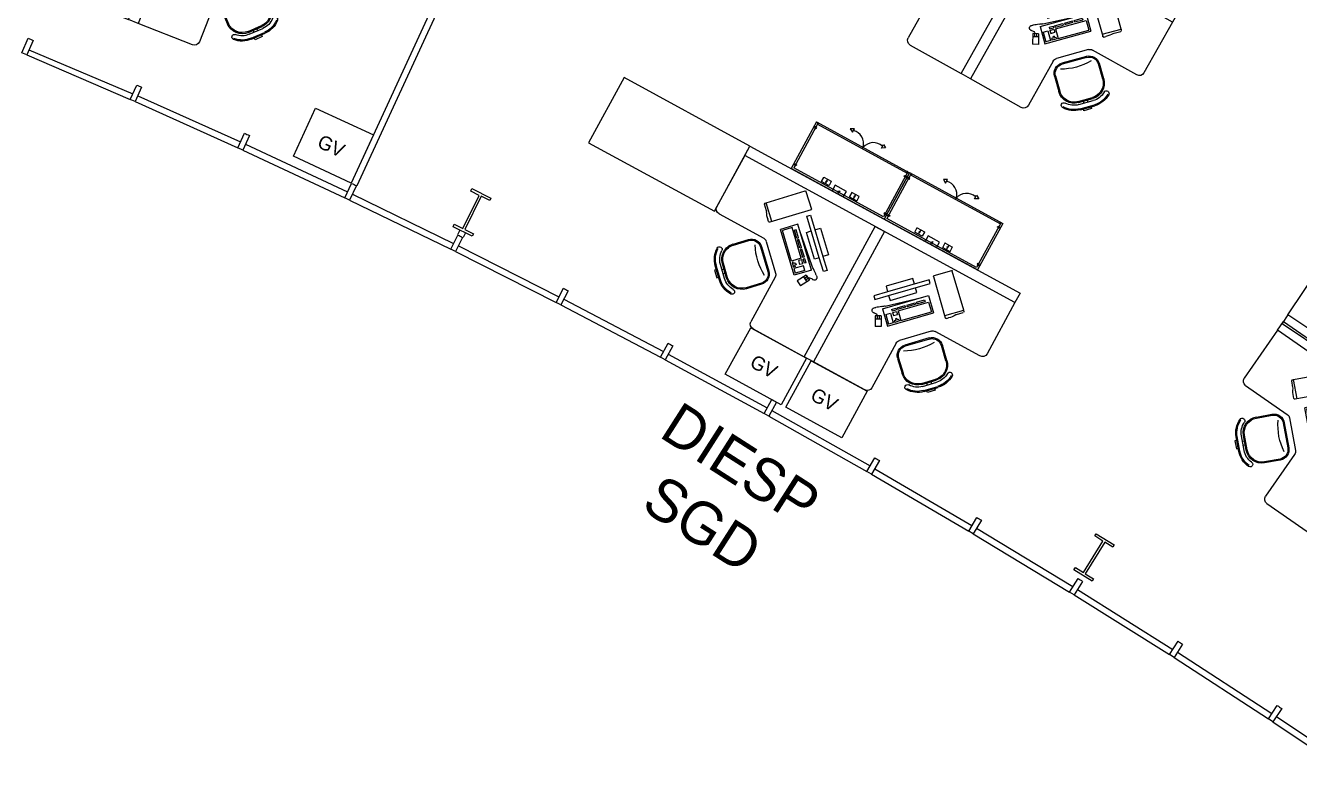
# Model space of a CAD drawing. Header units: millimetres. Extents: x 0 to 86.4, y -30.6 to 19.1.
# Drawn here: x 43.29 to 55.3, y -12.77 to -5.62 of the extents above; entities that cross this region are included whole.
import ezdxf

# ---------------------------------------------------------------- set-up
doc = ezdxf.new("R2010")
doc.units = ezdxf.units.MM
doc.linetypes.add('HIDDEN', pattern=[0.375, 0.25, -0.125])
for name, color, linetype in [('AR-DIV', 2, 'Continuous'), ('AR-ESQ', 2, 'Continuous'), ('AR-EST', 4, 'Continuous'), ('AR-MOB', 2, 'Continuous'), ('AR-TXT', 2, 'Continuous')]:
    doc.layers.add(name, color=color, linetype=linetype)
doc.styles.add('1-125', font='stylu.ttf', dxfattribs={"height": 0.2})

# ---------------------------------------------------------------- blocks, each defined once
blk = doc.blocks.new('estacao de trabalho 290 x 150')
at = {"color": 1}
for p, q in [((-0.65, 0.971), (-0.65, 1.45)), ((-0.6, 1.5), (-0.05, 1.5)), ((0.6, 1.5), (0.05, 1.5)), ((0.65, 0.971), (0.65, 1.45)), ((-1.091, 1.24), (-1.19, 1.141)), ((1.091, 1.24), (1.19, 1.141)), ((-1.041, 1.19), (-1.14, 1.091)), ((-1.11, 1.136), (-1.124, 1.15)), ((-1.081, 1.164), (-1.095, 1.178)), ((-0.737, 1.084), (-0.843, 1.19)), ((0.737, 1.084), (0.843, 1.19)), ((1.041, 1.19), (1.14, 1.091)), ((1.081, 1.164), (1.095, 1.178)), ((1.11, 1.136), (1.124, 1.15)), ((-1.14, 0.893), (-1.034, 0.787)), ((-0.907, 0.787), (-0.737, 0.957)), ((-0.885, 0.715), (-0.665, 0.935)), ((-0.533, 0.816), (-0.501, 0.848)), ((-0.533, 0.816), (-0.501, 0.848)), ((-0.533, 0.816), (-0.501, 0.848)), ((-0.533, 0.816), (-0.501, 0.848)), ((-0.434, 0.781), (-0.501, 0.848)), ((-0.434, 0.781), (-0.501, 0.848)), ((-0.434, 0.781), (-0.501, 0.848)), ((-0.434, 0.781), (-0.501, 0.848)), ((0.434, 0.781), (0.501, 0.848)), ((0.434, 0.781), (0.501, 0.848)), ((0.434, 0.781), (0.501, 0.848)), ((0.434, 0.781), (0.501, 0.848)), ((0.533, 0.816), (0.501, 0.848)), ((0.533, 0.816), (0.501, 0.848)), ((0.533, 0.816), (0.501, 0.848)), ((0.533, 0.816), (0.501, 0.848)), ((0.885, 0.715), (0.665, 0.935)), ((0.907, 0.787), (0.737, 0.957)), ((1.14, 0.893), (1.034, 0.787)), ((-0.586, 0.764), (-0.8, 0.553)), ((-0.586, 0.764), (-0.8, 0.553)), ((-0.586, 0.764), (-0.8, 0.553)), ((-0.586, 0.764), (-0.8, 0.553)), ((-0.52, 0.696), (-0.586, 0.764)), ((-0.52, 0.696), (-0.586, 0.764)), ((-0.52, 0.696), (-0.586, 0.764)), ((-0.52, 0.696), (-0.586, 0.764)), ((-0.576, 0.774), (-0.544, 0.806)), ((-0.576, 0.774), (-0.544, 0.806)), ((-0.576, 0.774), (-0.544, 0.806)), ((-0.576, 0.774), (-0.544, 0.806)), ((-0.565, 0.764), (-0.576, 0.774)), ((-0.565, 0.764), (-0.576, 0.774)), ((-0.565, 0.764), (-0.576, 0.774)), ((-0.565, 0.764), (-0.576, 0.774)), ((-0.565, 0.764), (-0.554, 0.774)), ((-0.565, 0.764), (-0.554, 0.774)), ((-0.565, 0.764), (-0.554, 0.774)), ((-0.565, 0.764), (-0.554, 0.774)), ((-0.544, 0.763), (-0.554, 0.774)), ((-0.544, 0.763), (-0.554, 0.774)), ((-0.544, 0.763), (-0.554, 0.774)), ((-0.544, 0.763), (-0.554, 0.774)), ((-0.533, 0.795), (-0.544, 0.806)), ((-0.533, 0.795), (-0.544, 0.806)), ((-0.533, 0.795), (-0.544, 0.806)), ((-0.533, 0.795), (-0.544, 0.806)), ((-0.544, 0.785), (-0.533, 0.795)), ((-0.544, 0.785), (-0.533, 0.795)), ((-0.544, 0.785), (-0.533, 0.795)), ((-0.544, 0.785), (-0.533, 0.795)), ((-0.533, 0.774), (-0.544, 0.785)), ((-0.533, 0.774), (-0.544, 0.785)), ((-0.533, 0.774), (-0.544, 0.785)), ((-0.533, 0.774), (-0.544, 0.785)), ((-0.544, 0.763), (-0.533, 0.774)), ((-0.544, 0.763), (-0.533, 0.774)), ((-0.544, 0.763), (-0.533, 0.774)), ((-0.544, 0.763), (-0.533, 0.774)), ((-0.466, 0.749), (-0.533, 0.816)), ((-0.466, 0.749), (-0.533, 0.816)), ((-0.466, 0.749), (-0.533, 0.816)), ((-0.466, 0.749), (-0.533, 0.816)), ((-0.502, 0.756), (-0.53, 0.728)), ((-0.502, 0.756), (-0.53, 0.728)), ((-0.502, 0.756), (-0.53, 0.728)), ((-0.502, 0.756), (-0.53, 0.728)), ((-0.509, 0.707), (-0.53, 0.728)), ((-0.509, 0.707), (-0.53, 0.728)), ((-0.509, 0.707), (-0.53, 0.728)), ((-0.509, 0.707), (-0.53, 0.728)), ((-0.48, 0.735), (-0.509, 0.707)), ((-0.48, 0.735), (-0.509, 0.707)), ((-0.48, 0.735), (-0.509, 0.707)), ((-0.48, 0.735), (-0.509, 0.707)), ((-0.48, 0.735), (-0.502, 0.756)), ((-0.48, 0.735), (-0.502, 0.756)), ((-0.48, 0.735), (-0.502, 0.756)), ((-0.48, 0.735), (-0.502, 0.756)), ((-0.47, 0.724), (-0.498, 0.696)), ((-0.47, 0.724), (-0.498, 0.696)), ((-0.47, 0.724), (-0.498, 0.696)), ((-0.47, 0.724), (-0.498, 0.696)), ((-0.459, 0.713), (-0.47, 0.724)), ((-0.459, 0.713), (-0.47, 0.724)), ((-0.459, 0.713), (-0.47, 0.724)), ((-0.459, 0.713), (-0.47, 0.724)), ((-0.434, 0.781), (-0.466, 0.749)), ((-0.434, 0.781), (-0.466, 0.749)), ((-0.434, 0.781), (-0.466, 0.749)), ((-0.434, 0.781), (-0.466, 0.749)), ((0.434, 0.781), (0.466, 0.749)), ((0.434, 0.781), (0.466, 0.749)), ((0.434, 0.781), (0.466, 0.749)), ((0.434, 0.781), (0.466, 0.749)), ((0.459, 0.713), (0.47, 0.724)), ((0.459, 0.713), (0.47, 0.724)), ((0.459, 0.713), (0.47, 0.724)), ((0.459, 0.713), (0.47, 0.724)), ((0.466, 0.749), (0.533, 0.816)), ((0.466, 0.749), (0.533, 0.816)), ((0.466, 0.749), (0.533, 0.816)), ((0.466, 0.749), (0.533, 0.816)), ((0.47, 0.724), (0.498, 0.696)), ((0.47, 0.724), (0.498, 0.696)), ((0.47, 0.724), (0.498, 0.696)), ((0.47, 0.724), (0.498, 0.696)), ((0.48, 0.735), (0.502, 0.756)), ((0.48, 0.735), (0.502, 0.756)), ((0.48, 0.735), (0.502, 0.756)), ((0.48, 0.735), (0.502, 0.756)), ((0.48, 0.735), (0.509, 0.707)), ((0.48, 0.735), (0.509, 0.707)), ((0.48, 0.735), (0.509, 0.707)), ((0.48, 0.735), (0.509, 0.707)), ((0.502, 0.756), (0.53, 0.728)), ((0.502, 0.756), (0.53, 0.728)), ((0.502, 0.756), (0.53, 0.728)), ((0.502, 0.756), (0.53, 0.728)), ((0.509, 0.707), (0.53, 0.728)), ((0.509, 0.707), (0.53, 0.728)), ((0.509, 0.707), (0.53, 0.728)), ((0.509, 0.707), (0.53, 0.728)), ((0.52, 0.696), (0.586, 0.764)), ((0.52, 0.696), (0.586, 0.764)), ((0.52, 0.696), (0.586, 0.764)), ((0.52, 0.696), (0.586, 0.764)), ((0.533, 0.795), (0.544, 0.806)), ((0.533, 0.795), (0.544, 0.806)), ((0.533, 0.795), (0.544, 0.806)), ((0.533, 0.795), (0.544, 0.806)), ((0.544, 0.785), (0.533, 0.795)), ((0.544, 0.785), (0.533, 0.795)), ((0.544, 0.785), (0.533, 0.795)), ((0.544, 0.785), (0.533, 0.795)), ((0.533, 0.774), (0.544, 0.785)), ((0.533, 0.774), (0.544, 0.785)), ((0.533, 0.774), (0.544, 0.785)), ((0.533, 0.774), (0.544, 0.785)), ((0.544, 0.763), (0.533, 0.774)), ((0.544, 0.763), (0.533, 0.774)), ((0.544, 0.763), (0.533, 0.774)), ((0.544, 0.763), (0.533, 0.774)), ((0.576, 0.774), (0.544, 0.806)), ((0.576, 0.774), (0.544, 0.806)), ((0.576, 0.774), (0.544, 0.806)), ((0.576, 0.774), (0.544, 0.806)), ((0.544, 0.763), (0.554, 0.774)), ((0.544, 0.763), (0.554, 0.774)), ((0.544, 0.763), (0.554, 0.774)), ((0.544, 0.763), (0.554, 0.774)), ((0.565, 0.764), (0.554, 0.774)), ((0.565, 0.764), (0.554, 0.774)), ((0.565, 0.764), (0.554, 0.774)), ((0.565, 0.764), (0.554, 0.774)), ((0.565, 0.764), (0.576, 0.774)), ((0.565, 0.764), (0.576, 0.774)), ((0.565, 0.764), (0.576, 0.774)), ((0.565, 0.764), (0.576, 0.774)), ((0.586, 0.764), (0.8, 0.553)), ((0.586, 0.764), (0.8, 0.553)), ((0.586, 0.764), (0.8, 0.553)), ((0.586, 0.764), (0.8, 0.553)), ((-1.45, 0.1), (-1.45, 0.65)), ((-1.4, 0.7), (-0.921, 0.7)), ((-0.52, 0.696), (-0.733, 0.485)), ((-0.52, 0.696), (-0.733, 0.485)), ((-0.52, 0.696), (-0.733, 0.485)), ((-0.52, 0.696), (-0.733, 0.485)), ((-0.392, 0.714), (-0.655, 0.478)), ((-0.392, 0.714), (-0.655, 0.478)), ((-0.392, 0.714), (-0.655, 0.478)), ((-0.392, 0.714), (-0.655, 0.478)), ((-0.576, 0.619), (-0.633, 0.562)), ((-0.576, 0.619), (-0.633, 0.562)), ((-0.576, 0.619), (-0.633, 0.562)), ((-0.576, 0.619), (-0.633, 0.562)), ((-0.566, 0.608), (-0.623, 0.552)), ((-0.566, 0.608), (-0.623, 0.552)), ((-0.566, 0.608), (-0.623, 0.552)), ((-0.566, 0.608), (-0.623, 0.552)), ((-0.406, 0.646), (-0.593, 0.46)), ((-0.566, 0.608), (-0.576, 0.619)), ((-0.566, 0.608), (-0.576, 0.619)), ((-0.566, 0.608), (-0.576, 0.619)), ((-0.566, 0.608), (-0.576, 0.619)), ((-0.509, 0.685), (-0.566, 0.629)), ((-0.509, 0.685), (-0.566, 0.629)), ((-0.509, 0.685), (-0.566, 0.629)), ((-0.509, 0.685), (-0.566, 0.629)), ((-0.555, 0.619), (-0.566, 0.629)), ((-0.555, 0.619), (-0.566, 0.629)), ((-0.555, 0.619), (-0.566, 0.629)), ((-0.555, 0.619), (-0.566, 0.629)), ((-0.498, 0.675), (-0.555, 0.619)), ((-0.498, 0.675), (-0.555, 0.619)), ((-0.498, 0.675), (-0.555, 0.619)), ((-0.498, 0.675), (-0.555, 0.619)), ((-0.498, 0.675), (-0.509, 0.685)), ((-0.498, 0.675), (-0.509, 0.685)), ((-0.498, 0.675), (-0.509, 0.685)), ((-0.498, 0.675), (-0.509, 0.685)), ((-0.488, 0.685), (-0.498, 0.696)), ((-0.488, 0.685), (-0.498, 0.696)), ((-0.488, 0.685), (-0.498, 0.696)), ((-0.488, 0.685), (-0.498, 0.696)), ((-0.459, 0.713), (-0.488, 0.685)), ((-0.459, 0.713), (-0.488, 0.685)), ((-0.459, 0.713), (-0.488, 0.685)), ((-0.459, 0.713), (-0.488, 0.685)), ((-0.372, 0.612), (-0.406, 0.646)), ((0.372, 0.612), (0.406, 0.646)), ((0.392, 0.714), (0.655, 0.478)), ((0.392, 0.714), (0.655, 0.478)), ((0.392, 0.714), (0.655, 0.478)), ((0.392, 0.714), (0.655, 0.478)), ((0.406, 0.646), (0.593, 0.46)), ((0.459, 0.713), (0.488, 0.685)), ((0.459, 0.713), (0.488, 0.685)), ((0.459, 0.713), (0.488, 0.685)), ((0.459, 0.713), (0.488, 0.685)), ((0.488, 0.685), (0.498, 0.696)), ((0.488, 0.685), (0.498, 0.696)), ((0.488, 0.685), (0.498, 0.696)), ((0.488, 0.685), (0.498, 0.696)), ((0.498, 0.675), (0.509, 0.685)), ((0.498, 0.675), (0.509, 0.685)), ((0.498, 0.675), (0.509, 0.685)), ((0.498, 0.675), (0.509, 0.685)), ((0.498, 0.675), (0.555, 0.619)), ((0.498, 0.675), (0.555, 0.619)), ((0.498, 0.675), (0.555, 0.619)), ((0.498, 0.675), (0.555, 0.619)), ((0.509, 0.685), (0.566, 0.629)), ((0.509, 0.685), (0.566, 0.629)), ((0.509, 0.685), (0.566, 0.629)), ((0.509, 0.685), (0.566, 0.629)), ((0.52, 0.696), (0.733, 0.485)), ((0.52, 0.696), (0.733, 0.485)), ((0.52, 0.696), (0.733, 0.485)), ((0.52, 0.696), (0.733, 0.485)), ((0.555, 0.619), (0.566, 0.629)), ((0.555, 0.619), (0.566, 0.629)), ((0.555, 0.619), (0.566, 0.629)), ((0.555, 0.619), (0.566, 0.629)), ((0.566, 0.608), (0.576, 0.619)), ((0.566, 0.608), (0.576, 0.619)), ((0.566, 0.608), (0.576, 0.619)), ((0.566, 0.608), (0.576, 0.619)), ((0.566, 0.608), (0.623, 0.552)), ((0.566, 0.608), (0.623, 0.552)), ((0.566, 0.608), (0.623, 0.552)), ((0.566, 0.608), (0.623, 0.552)), ((0.576, 0.619), (0.633, 0.562)), ((0.576, 0.619), (0.633, 0.562)), ((0.576, 0.619), (0.633, 0.562)), ((0.576, 0.619), (0.633, 0.562)), ((1.4, 0.7), (0.921, 0.7)), ((1.45, 0.1), (1.45, 0.65)), ((-0.733, 0.485), (-0.8, 0.553)), ((-0.733, 0.485), (-0.8, 0.553)), ((-0.733, 0.485), (-0.8, 0.553)), ((-0.733, 0.485), (-0.8, 0.553)), ((-0.644, 0.552), (-0.701, 0.496)), ((-0.644, 0.552), (-0.701, 0.496)), ((-0.644, 0.552), (-0.701, 0.496)), ((-0.644, 0.552), (-0.701, 0.496)), ((-0.69, 0.485), (-0.701, 0.496)), ((-0.69, 0.485), (-0.701, 0.496)), ((-0.69, 0.485), (-0.701, 0.496)), ((-0.69, 0.485), (-0.701, 0.496)), ((-0.633, 0.541), (-0.69, 0.485)), ((-0.633, 0.541), (-0.69, 0.485)), ((-0.633, 0.541), (-0.69, 0.485)), ((-0.633, 0.541), (-0.69, 0.485)), ((-0.633, 0.541), (-0.644, 0.552)), ((-0.633, 0.541), (-0.644, 0.552)), ((-0.633, 0.541), (-0.644, 0.552)), ((-0.633, 0.541), (-0.644, 0.552)), ((-0.623, 0.552), (-0.633, 0.562)), ((-0.623, 0.552), (-0.633, 0.562)), ((-0.623, 0.552), (-0.633, 0.562)), ((-0.623, 0.552), (-0.633, 0.562)), ((-0.496, 0.362), (-0.309, 0.547)), ((-0.309, 0.547), (-0.347, 0.586)), ((0.309, 0.547), (0.347, 0.586)), ((0.496, 0.362), (0.309, 0.547)), ((0.623, 0.552), (0.633, 0.562)), ((0.623, 0.552), (0.633, 0.562)), ((0.623, 0.552), (0.633, 0.562)), ((0.623, 0.552), (0.633, 0.562)), ((0.633, 0.541), (0.644, 0.552)), ((0.633, 0.541), (0.644, 0.552)), ((0.633, 0.541), (0.644, 0.552)), ((0.633, 0.541), (0.644, 0.552)), ((0.633, 0.541), (0.69, 0.485)), ((0.633, 0.541), (0.69, 0.485)), ((0.633, 0.541), (0.69, 0.485)), ((0.633, 0.541), (0.69, 0.485)), ((0.644, 0.552), (0.701, 0.496)), ((0.644, 0.552), (0.701, 0.496)), ((0.644, 0.552), (0.701, 0.496)), ((0.644, 0.552), (0.701, 0.496)), ((0.69, 0.485), (0.701, 0.496)), ((0.69, 0.485), (0.701, 0.496)), ((0.69, 0.485), (0.701, 0.496)), ((0.69, 0.485), (0.701, 0.496)), ((0.733, 0.485), (0.8, 0.553)), ((0.733, 0.485), (0.8, 0.553)), ((0.733, 0.485), (0.8, 0.553)), ((0.733, 0.485), (0.8, 0.553)), ((-0.593, 0.46), (-0.56, 0.426)), ((-0.534, 0.4), (-0.496, 0.362)), ((0.534, 0.4), (0.496, 0.362)), ((0.593, 0.46), (0.56, 0.426))]:
    blk.add_line(p, q, dxfattribs=at)
at = {"color": 2}
for p, q in [((0.05, 1.5), (-0.05, 1.5)), ((-0.05, 1.5), (-0.05, 0.1)), ((0.05, 0.1), (0.05, 1.5)), ((-1.098, 1.247), (-1.197, 1.148)), ((-1.184, 1.186), (-1.131, 1.239)), ((-1.062, 1.211), (-1.161, 1.112)), ((-1.131, 1.239), (-1.118, 1.226)), ((1.062, 1.211), (1.161, 1.112)), ((1.098, 1.247), (1.197, 1.148)), ((1.131, 1.239), (1.118, 1.226)), ((1.184, 1.186), (1.131, 1.239)), ((-1.171, 1.173), (-1.184, 1.186)), ((-1.048, 1.197), (-1.147, 1.098)), ((-0.73, 1.091), (-0.836, 1.197)), ((0.73, 1.091), (0.836, 1.197)), ((1.048, 1.197), (1.147, 1.098)), ((1.171, 1.173), (1.184, 1.186)), ((-1.147, 0.886), (-1.041, 0.78)), ((-0.9, 0.78), (-0.73, 0.95)), ((-0.501, 0.869), (-0.821, 0.553)), ((-0.501, 0.869), (-0.821, 0.553)), ((-0.501, 0.869), (-0.821, 0.553)), ((-0.501, 0.869), (-0.821, 0.553)), ((-0.381, 0.748), (-0.501, 0.869)), ((-0.381, 0.748), (-0.501, 0.869)), ((-0.381, 0.748), (-0.501, 0.869)), ((-0.381, 0.748), (-0.501, 0.869)), ((-0.45, 0.903), (-0.402, 0.929)), ((-0.45, 0.903), (-0.402, 0.929)), ((-0.45, 0.903), (-0.402, 0.929)), ((-0.45, 0.903), (-0.402, 0.929)), ((-0.402, 0.815), (-0.45, 0.903)), ((-0.402, 0.815), (-0.45, 0.903)), ((-0.402, 0.815), (-0.45, 0.903)), ((-0.402, 0.815), (-0.45, 0.903)), ((-0.416, 0.841), (-0.368, 0.868)), ((-0.416, 0.841), (-0.368, 0.868)), ((-0.416, 0.841), (-0.368, 0.868)), ((-0.416, 0.841), (-0.368, 0.868)), ((-0.354, 0.841), (-0.402, 0.929)), ((-0.354, 0.841), (-0.402, 0.929)), ((-0.354, 0.841), (-0.402, 0.929)), ((-0.354, 0.841), (-0.402, 0.929)), ((-0.402, 0.815), (-0.354, 0.841)), ((-0.402, 0.815), (-0.354, 0.841)), ((-0.402, 0.815), (-0.354, 0.841)), ((-0.402, 0.815), (-0.354, 0.841)), ((-0.386, 0.824), (-0.401, 0.85)), ((-0.386, 0.824), (-0.401, 0.85)), ((-0.386, 0.824), (-0.401, 0.85)), ((-0.386, 0.824), (-0.401, 0.85)), ((-0.37, 0.833), (-0.384, 0.859)), ((-0.37, 0.833), (-0.384, 0.859)), ((-0.37, 0.833), (-0.384, 0.859)), ((-0.37, 0.833), (-0.384, 0.859)), ((0.354, 0.841), (0.402, 0.929)), ((0.354, 0.841), (0.402, 0.929)), ((0.354, 0.841), (0.402, 0.929)), ((0.354, 0.841), (0.402, 0.929)), ((0.402, 0.815), (0.354, 0.841)), ((0.402, 0.815), (0.354, 0.841)), ((0.402, 0.815), (0.354, 0.841)), ((0.402, 0.815), (0.354, 0.841)), ((0.416, 0.841), (0.368, 0.868)), ((0.416, 0.841), (0.368, 0.868)), ((0.416, 0.841), (0.368, 0.868)), ((0.416, 0.841), (0.368, 0.868)), ((0.37, 0.833), (0.384, 0.859)), ((0.37, 0.833), (0.384, 0.859)), ((0.37, 0.833), (0.384, 0.859)), ((0.37, 0.833), (0.384, 0.859)), ((0.381, 0.748), (0.501, 0.869)), ((0.381, 0.748), (0.501, 0.869)), ((0.381, 0.748), (0.501, 0.869)), ((0.381, 0.748), (0.501, 0.869)), ((0.386, 0.824), (0.401, 0.85)), ((0.386, 0.824), (0.401, 0.85)), ((0.386, 0.824), (0.401, 0.85)), ((0.386, 0.824), (0.401, 0.85)), ((0.45, 0.903), (0.402, 0.929)), ((0.45, 0.903), (0.402, 0.929)), ((0.45, 0.903), (0.402, 0.929)), ((0.45, 0.903), (0.402, 0.929)), ((0.402, 0.815), (0.45, 0.903)), ((0.402, 0.815), (0.45, 0.903)), ((0.402, 0.815), (0.45, 0.903)), ((0.402, 0.815), (0.45, 0.903)), ((0.501, 0.869), (0.821, 0.553)), ((0.501, 0.869), (0.821, 0.553)), ((0.501, 0.869), (0.821, 0.553)), ((0.501, 0.869), (0.821, 0.553)), ((0.9, 0.78), (0.73, 0.95)), ((1.147, 0.886), (1.041, 0.78)), ((-0.381, 0.748), (-0.701, 0.432)), ((-0.381, 0.748), (-0.701, 0.432)), ((-0.381, 0.748), (-0.701, 0.432)), ((-0.381, 0.748), (-0.701, 0.432)), ((0.381, 0.748), (0.701, 0.432)), ((0.381, 0.748), (0.701, 0.432)), ((0.381, 0.748), (0.701, 0.432)), ((0.381, 0.748), (0.701, 0.432)), ((-0.372, 0.612), (-0.663, 0.324)), ((-0.275, 0.708), (-0.372, 0.612)), ((-0.347, 0.586), (-0.25, 0.682)), ((-0.25, 0.682), (-0.275, 0.708)), ((0.25, 0.682), (0.275, 0.708)), ((0.347, 0.586), (0.25, 0.682)), ((0.275, 0.708), (0.372, 0.612)), ((0.372, 0.612), (0.663, 0.324)), ((-0.928, 0.525), (-1.06, 0.395)), ((-0.956, 0.54), (-0.969, 0.527)), ((-0.657, 0.252), (-0.942, 0.54)), ((-0.701, 0.432), (-0.821, 0.553)), ((-0.701, 0.432), (-0.821, 0.553)), ((-0.701, 0.432), (-0.821, 0.553)), ((-0.701, 0.432), (-0.821, 0.553)), ((-0.637, 0.298), (-0.347, 0.586)), ((0.637, 0.298), (0.347, 0.586)), ((0.657, 0.252), (0.942, 0.54)), ((0.701, 0.432), (0.821, 0.553)), ((0.701, 0.432), (0.821, 0.553)), ((0.701, 0.432), (0.821, 0.553)), ((0.701, 0.432), (0.821, 0.553)), ((0.928, 0.525), (1.06, 0.395)), ((0.956, 0.54), (0.969, 0.527)), ((-1.021, 0.462), (-1.067, 0.416)), ((-1.06, 0.395), (-0.789, 0.122)), ((1.06, 0.395), (0.789, 0.122)), ((1.021, 0.462), (1.067, 0.416)), ((-0.782, 0.122), (-0.657, 0.245)), ((-0.663, 0.324), (-0.637, 0.298)), ((0.663, 0.324), (0.637, 0.298)), ((0.782, 0.122), (0.657, 0.245)), ((1.45, 0.1), (-1.45, 0.1)), ((-1.45, 0.1), (-1.45, 0)), ((-1.45, 0), (1.45, 0)), ((1.45, 0), (1.45, 0.1))]:
    blk.add_line(p, q, dxfattribs=at)
blk.add_line((-0.05, 0.1), (0.05, 0.1))
at = {"color": 1}
for centre, radius, start, end in [((-0.6, 1.45), 0.05, 90, 180), ((0.6, 1.45), 0.05, 0, 90), ((-0.942, 1.091), 0.21, 90, 135), ((-0.942, 1.091), 0.14, 45, 135), ((0.942, 1.091), 0.14, 45, 135), ((0.942, 1.091), 0.21, 45, 90), ((-1.041, 0.992), 0.21, 135, 180), ((-1.041, 0.992), 0.14, 135, 225), ((-0.801, 1.02), 0.09, 315, 45), ((0.801, 1.02), 0.09, 135, 225), ((1.041, 0.992), 0.14, 315, 45), ((1.041, 0.992), 0.21, 360, 45), ((-0.48, 0.52), 0.553, 118.6911, 150.2491), ((-0.7, 0.971), 0.05, 315, 0), ((0.7, 0.971), 0.05, 180, 225), ((0.48, 0.52), 0.553, 29.7509, 61.3089), ((-0.97, 0.851), 0.09, 225, 315), ((11.854, -15.32), 20.176, 127.2723, 127.371), ((11.854, -15.32), 20.176, 127.2723, 127.371), ((11.854, -15.32), 20.176, 127.2723, 127.371), ((11.854, -15.32), 20.176, 127.2723, 127.371), ((-0.338, 0.873), 0.0556, 229.5032, 243.8084), ((-0.338, 0.873), 0.0556, 229.5032, 243.8084), ((-0.338, 0.873), 0.0556, 229.5032, 243.8084), ((-0.338, 0.873), 0.0556, 229.5032, 243.8084), ((7.986, -10.237), 13.788, 127.1529, 127.2723), ((7.986, -10.237), 13.788, 127.1529, 127.2723), ((7.986, -10.237), 13.788, 127.1529, 127.2723), ((7.986, -10.237), 13.788, 127.1529, 127.2723), ((-0.342, 0.864), 0.046, 243.8084, 266.6911), ((-0.342, 0.864), 0.046, 243.8084, 266.6911), ((-0.342, 0.864), 0.046, 243.8084, 266.6911), ((-0.342, 0.864), 0.046, 243.8084, 266.6911), ((-0.343, 0.849), 0.0308, 266.6911, 293.1156), ((-0.343, 0.849), 0.0308, 266.6911, 293.1156), ((-0.343, 0.849), 0.0308, 266.6911, 293.1156), ((-0.343, 0.849), 0.0308, 266.6911, 293.1156), ((7.128, -9.105), 12.367, 127.0283, 127.1529), ((7.128, -9.105), 12.367, 127.0283, 127.1529), ((7.128, -9.105), 12.367, 127.0283, 127.1529), ((7.128, -9.105), 12.367, 127.0283, 127.1529), ((-0.323, 0.802), 0.0201, 80.2869, 113.1156), ((-0.323, 0.802), 0.0201, 80.2869, 113.1156), ((-0.323, 0.802), 0.0201, 80.2869, 113.1156), ((-0.323, 0.802), 0.0201, 80.2869, 113.1156), ((-0.324, 0.794), 0.0277, 47.5611, 80.2869), ((-0.324, 0.794), 0.0277, 47.5611, 80.2869), ((-0.324, 0.794), 0.0277, 47.5611, 80.2869), ((-0.324, 0.794), 0.0277, 47.5611, 80.2869), ((-2.494, 3.651), 3.61, 307.0283, 307.2589), ((-2.494, 3.651), 3.61, 307.0283, 307.2589), ((-2.494, 3.651), 3.61, 307.0283, 307.2589), ((-2.494, 3.651), 3.61, 307.0283, 307.2589), ((-0.322, 0.795), 0.0218, 307.2589, 341.2358), ((-0.322, 0.795), 0.0218, 307.2589, 341.2358), ((-0.322, 0.795), 0.0218, 307.2589, 341.2358), ((-0.322, 0.795), 0.0218, 307.2589, 341.2358), ((-0.319, 0.8), 0.0197, 8.502, 47.5611), ((-0.319, 0.8), 0.0197, 8.502, 47.5611), ((-0.319, 0.8), 0.0197, 8.502, 47.5611), ((-0.319, 0.8), 0.0197, 8.502, 47.5611), ((-0.333, 0.798), 0.0335, 341.2358, 8.502), ((-0.333, 0.798), 0.0335, 341.2358, 8.502), ((-0.333, 0.798), 0.0335, 341.2358, 8.502), ((-0.333, 0.798), 0.0335, 341.2358, 8.502), ((0.319, 0.8), 0.0197, 132.4389, 171.498), ((0.319, 0.8), 0.0197, 132.4389, 171.498), ((0.319, 0.8), 0.0197, 132.4389, 171.498), ((0.319, 0.8), 0.0197, 132.4389, 171.498), ((0.333, 0.798), 0.0335, 171.498, 198.7642), ((0.333, 0.798), 0.0335, 171.498, 198.7642), ((0.333, 0.798), 0.0335, 171.498, 198.7642), ((0.333, 0.798), 0.0335, 171.498, 198.7642), ((0.322, 0.795), 0.0218, 198.7642, 232.7411), ((0.322, 0.795), 0.0218, 198.7642, 232.7411), ((0.322, 0.795), 0.0218, 198.7642, 232.7411), ((0.322, 0.795), 0.0218, 198.7642, 232.7411), ((0.324, 0.794), 0.0277, 99.7131, 132.4389), ((0.324, 0.794), 0.0277, 99.7131, 132.4389), ((0.324, 0.794), 0.0277, 99.7131, 132.4389), ((0.324, 0.794), 0.0277, 99.7131, 132.4389), ((2.494, 3.651), 3.61, 232.7411, 232.9717), ((2.494, 3.651), 3.61, 232.7411, 232.9717), ((2.494, 3.651), 3.61, 232.7411, 232.9717), ((2.494, 3.651), 3.61, 232.7411, 232.9717), ((0.323, 0.802), 0.0201, 66.8844, 99.7131), ((0.323, 0.802), 0.0201, 66.8844, 99.7131), ((0.323, 0.802), 0.0201, 66.8844, 99.7131), ((0.323, 0.802), 0.0201, 66.8844, 99.7131), ((-7.128, -9.105), 12.367, 52.8471, 52.9717), ((-7.128, -9.105), 12.367, 52.8471, 52.9717), ((-7.128, -9.105), 12.367, 52.8471, 52.9717), ((-7.128, -9.105), 12.367, 52.8471, 52.9717), ((0.343, 0.849), 0.0308, 246.8844, 273.3089), ((0.343, 0.849), 0.0308, 246.8844, 273.3089), ((0.343, 0.849), 0.0308, 246.8844, 273.3089), ((0.343, 0.849), 0.0308, 246.8844, 273.3089), ((-7.986, -10.237), 13.788, 52.7277, 52.8471), ((-7.986, -10.237), 13.788, 52.7277, 52.8471), ((-7.986, -10.237), 13.788, 52.7277, 52.8471), ((-7.986, -10.237), 13.788, 52.7277, 52.8471), ((0.342, 0.864), 0.046, 273.3089, 296.1916), ((0.342, 0.864), 0.046, 273.3089, 296.1916), ((0.342, 0.864), 0.046, 273.3089, 296.1916), ((0.342, 0.864), 0.046, 273.3089, 296.1916), ((0.338, 0.873), 0.0556, 296.1916, 310.4968), ((0.338, 0.873), 0.0556, 296.1916, 310.4968), ((0.338, 0.873), 0.0556, 296.1916, 310.4968), ((0.338, 0.873), 0.0556, 296.1916, 310.4968), ((-11.854, -15.32), 20.176, 52.629, 52.7277), ((-11.854, -15.32), 20.176, 52.629, 52.7277), ((-11.854, -15.32), 20.176, 52.629, 52.7277), ((-11.854, -15.32), 20.176, 52.629, 52.7277), ((0.97, 0.851), 0.09, 225, 315), ((-1.4, 0.65), 0.05, 90, 180), ((-0.921, 0.75), 0.05, 270, 315), ((0.921, 0.75), 0.05, 225, 270), ((1.4, 0.65), 0.05, 0, 90)]:
    blk.add_arc(centre, radius, start, end, dxfattribs=at)
at = {"color": 2}
for centre, radius, start, end in [((-0.942, 1.091), 0.22, 90, 135), ((-0.942, 1.091), 0.17, 90, 135), ((-0.942, 1.091), 0.15, 45, 135), ((-0.942, 1.286), 0.025, 270, 90), ((0.942, 1.091), 0.15, 45, 135), ((0.942, 1.286), 0.025, 90, 270), ((0.942, 1.091), 0.22, 45, 90), ((0.942, 1.091), 0.17, 45, 90), ((-1.041, 0.992), 0.22, 135, 180), ((-1.041, 0.992), 0.17, 135, 180), ((-1.041, 0.992), 0.15, 135, 225), ((-0.801, 1.02), 0.1, 315, 45), ((0.801, 1.02), 0.1, 135, 225), ((1.041, 0.992), 0.15, 315, 45), ((1.041, 0.992), 0.17, 360, 45), ((1.041, 0.992), 0.22, 360, 45), ((-1.236, 0.992), 0.025, 180, 0), ((1.236, 0.992), 0.025, 180, 360), ((-0.97, 0.851), 0.1, 225, 315), ((0.97, 0.851), 0.1, 225, 315), ((-0.829, 0.366), 0.213, 130.8577, 151.5911), ((-0.949, 0.533), 0.01, 44.6957, 134.6957), ((0.949, 0.533), 0.01, 45.3043, 135.3043), ((0.829, 0.366), 0.213, 28.4089, 49.1423), ((-1.046, 0.412), 0.0219, 170.4947, 230.4713), ((-1.031, 0.473), 0.015, 314.6957, 338.8966), ((1.031, 0.473), 0.015, 201.1034, 225.3043), ((1.046, 0.412), 0.0219, 309.5287, 9.5053), ((-0.661, 0.248), 0.005, 314.6957, 44.6957), ((0.661, 0.248), 0.005, 135.3043, 225.3043), ((-0.785, 0.125), 0.005, 224.6957, 314.6957), ((0.785, 0.125), 0.005, 225.3043, 315.3043)]:
    blk.add_arc(centre, radius, start, end, dxfattribs=at)
blk = doc.blocks.new('gaveteiro')
at = {"color": 2}
blk.add_lwpolyline([(0.3, 0), (-0.3, 0), (-0.3, 0.5), (0.3, 0.5)], close=True, dxfattribs=at)
blk.add_text('GV', height=0.1313, dxfattribs=at).set_placement((-0.143, 0.173))
blk = doc.blocks.new('ARMÁRIO BAIXO')
at = {"color": 2}
for p, q in [((751.182, 820.481), (751.182, 820.981)), ((751.182, 820.981), (752.182, 820.981)), ((752.182, 820.481), (752.182, 820.981)), ((752.182, 820.481), (751.182, 820.481)), ((752.182, 820.481), (752.159, 820.481))]:
    blk.add_line(p, q, dxfattribs=at)
at = {"color": 1, "ltscale": 0.03}
for p, q in [((751.2, 820.481), (751.2, 820.963)), ((751.2, 820.963), (752.164, 820.963)), ((751.532, 820.933), (751.532, 820.951)), ((751.832, 820.933), (751.832, 820.951)), ((752.164, 820.481), (752.164, 820.963)), ((751.532, 820.905), (751.532, 820.923)), ((751.832, 820.905), (751.832, 820.923)), ((752.164, 820.496), (751.2, 820.496)), ((751.682, 820.496), (751.682, 820.481))]:
    blk.add_line(p, q, dxfattribs=at)
at = {"color": 1, "linetype": 'HIDDEN', "ltscale": 0.005}
for p, q in [((751.2, 820.484), (751.2, 820.496)), ((751.2, 820.496), (751.205, 820.496)), ((751.205, 820.496), (751.205, 820.481)), ((751.205, 820.496), (751.205, 820.484)), ((751.682, 820.496), (751.682, 820.481)), ((752.159, 820.496), (752.159, 820.481)), ((752.159, 820.496), (752.159, 820.481)), ((752.159, 820.496), (752.159, 820.484)), ((752.164, 820.496), (752.159, 820.496)), ((752.164, 820.484), (752.164, 820.496))]:
    blk.add_line(p, q, dxfattribs=at)
at = {"color": 1, "ltscale": 0.03}
for points in [[(751.572, 820.907), (751.572, 820.95, 0.414214), (751.571, 820.951), (751.493, 820.951, 0.414214), (751.492, 820.95), (751.492, 820.907, 0.414214), (751.493, 820.905), (751.571, 820.905, 0.414214)], [(751.792, 820.907), (751.792, 820.95, -0.414214), (751.793, 820.951), (751.871, 820.951, -0.414214), (751.872, 820.95), (751.872, 820.907, -0.414214), (751.871, 820.905), (751.793, 820.905, -0.414214)]]:
    blk.add_lwpolyline(points, format="xyb", close=True, dxfattribs=at)
blk.add_lwpolyline([(751.622, 820.921), (751.742, 820.921), (751.742, 820.981), (751.622, 820.981)], close=True, dxfattribs=at)
at = {"color": 1, "linetype": 'HIDDEN', "ltscale": 0.005}
for points in [[(751.677, 820.95), (751.677, 820.97), (751.687, 820.97), (751.687, 820.95)], [(751.21, 820.936), (751.19, 820.936), (751.19, 820.926), (751.21, 820.926)], [(752.154, 820.936), (752.174, 820.936), (752.174, 820.926), (752.154, 820.926)], [(751.21, 820.527), (751.19, 820.527), (751.19, 820.537), (751.21, 820.537)], [(752.154, 820.527), (752.174, 820.527), (752.174, 820.537), (752.154, 820.537)]]:
    blk.add_lwpolyline(points, close=True, dxfattribs=at)
at = {"color": 1}
for points in [[(751.493, 820.385), (751.527, 820.405), (751.527, 820.366)], [(751.872, 820.385), (751.838, 820.405), (751.838, 820.366)]]:
    blk.add_lwpolyline(points, close=True, dxfattribs=at)
at = {"color": 1, "ltscale": 0.03}
for centre in [(751.532, 820.928), (751.832, 820.928)]:
    blk.add_circle(centre, 0.005, dxfattribs=at)
at = {"color": 1, "linetype": 'HIDDEN', "ltscale": 0.005}
for centre in [(751.203, 820.484), (752.162, 820.484)]:
    blk.add_arc(centre, 0.0026, 179.7249, 0.2751, dxfattribs=at)
at = {"color": 1}
for centre, start, end in [((751.558, 820.508), 255.7196, 347.6451), ((751.806, 820.508), 192.3549, 284.2804)]:
    blk.add_arc(centre, 0.127, start, end, dxfattribs=at)

msp = doc.modelspace()

# ---------------------------------------------------------------- linework, layer by layer
at = {"layer": 'AR-DIV'}
for p, q in [((49.194, -0.977), (46.362, -7.105)), ((49.248, -1.003), (46.415, -7.132)), ((47.386, -7.548), (47.364, -7.593)), ((47.44, -7.574), (47.417, -7.619))]:
    msp.add_line(p, q, dxfattribs=at)
at = {"layer": 'AR-ESQ'}
for points in [[(43.316, -5.741, -0.000172), (43.362, -5.76), (43.304, -5.898), (43.258, -5.879)], [(44.385, -6.201), (44.325, -6.338), (44.279, -6.318), (44.34, -6.181, -0.000172)], [(45.402, -6.657), (45.339, -6.794), (45.294, -6.773), (45.356, -6.636, -0.000172)], [(46.366, -7.108, -0.000172), (46.411, -7.129), (46.347, -7.265), (46.301, -7.243)], [(47.413, -7.617), (47.347, -7.751), (47.302, -7.729), (47.368, -7.595, -0.000172)], [(48.408, -8.12), (48.339, -8.253), (48.294, -8.23), (48.363, -8.097, -0.000172)], [(49.35, -8.614, -0.000172), (49.394, -8.638), (49.323, -8.77), (49.279, -8.746)], [(50.373, -9.171), (50.3, -9.302), (50.256, -9.278), (50.329, -9.146, -0.000172)], [(51.343, -9.719), (51.268, -9.849), (51.225, -9.824), (51.299, -9.694, -0.000172)], [(52.304, -10.281), (52.228, -10.41), (52.185, -10.385), (52.261, -10.256, -0.000172)], [(53.179, -10.987), (53.136, -10.96), (53.215, -10.833, -0.000172), (53.257, -10.859)], [(54.121, -11.577), (54.078, -11.55), (54.159, -11.424, -0.000172), (54.201, -11.451)], [(55.053, -12.183), (55.012, -12.155), (55.094, -12.03, -0.000172), (55.136, -12.057)]]:
    msp.add_lwpolyline(points, format="xyb", close=True, dxfattribs=at)
for points in [[(43.324, -5.85), (44.304, -6.263)], [(44.35, -6.283), (45.319, -6.718)], [(45.365, -6.739), (46.327, -7.189)], [(46.373, -7.211), (47.328, -7.675)], [(47.374, -7.698), (48.321, -8.177)], [(48.367, -8.2), (49.307, -8.693)], [(49.352, -8.717), (50.285, -9.225)], [(50.329, -9.25), (51.254, -9.771)], [(51.298, -9.797), (52.215, -10.333)], [(52.259, -10.359), (53.167, -10.909)], [(53.211, -10.936), (54.11, -11.5)], [(54.153, -11.527), (55.044, -12.105)], [(55.087, -12.133), (55.969, -12.724)]]:
    msp.add_lwpolyline(points, dxfattribs=at)
at = {"layer": 'AR-ESQ', "color": 1}
for points in [[(43.304, -5.898), (44.279, -6.318)], [(44.325, -6.338), (45.294, -6.773)], [(45.339, -6.794), (46.301, -7.243)], [(46.347, -7.265), (47.302, -7.729)], [(47.347, -7.751), (48.294, -8.23)], [(48.339, -8.253), (49.279, -8.746)], [(49.323, -8.77), (50.256, -9.278)], [(50.3, -9.302), (51.225, -9.824)], [(51.268, -9.849), (52.185, -10.385)], [(52.228, -10.41), (53.136, -10.96)], [(53.179, -10.987), (54.078, -11.55)], [(54.121, -11.577), (55.012, -12.155)], [(55.053, -12.183), (55.936, -12.774)]]:
    msp.add_lwpolyline(points, dxfattribs=at)
at = {"layer": 'AR-EST'}
for points in [[(47.501, -7.158), (47.68, -7.247), (47.669, -7.269), (47.588, -7.229), (47.433, -7.543), (47.514, -7.583), (47.503, -7.605), (47.323, -7.517), (47.334, -7.494), (47.415, -7.534), (47.57, -7.221), (47.49, -7.181), (47.501, -7.158)], [(53.387, -10.41), (53.557, -10.515), (53.544, -10.536), (53.467, -10.489), (53.284, -10.787), (53.36, -10.834), (53.347, -10.856), (53.177, -10.751), (53.19, -10.729), (53.267, -10.777), (53.45, -10.479), (53.374, -10.431), (53.387, -10.41)]]:
    msp.add_lwpolyline(points, dxfattribs=at)
at = {"layer": 'AR-MOB', "elevation": 0}
msp.add_lwpolyline([(48.936, -6.111), (48.601, -6.726), (49.787, -7.371), (50.121, -6.757), (48.936, -6.111)], dxfattribs=at)

# ---------------------------------------------------------------- block references
at = {"layer": 'AR-MOB', "extrusion": (3.03397e-09, -1.39965e-09, 1), "xscale": -0.9999999999999997, "rotation": 158.5028934485721}
msp.add_blockref('estacao de trabalho 290 x 150', (44.857, -4.187, 0), dxfattribs=at)
at = {"layer": 'AR-MOB', "extrusion": (-5.24945e-08, 2.82332e-08, -1), "zscale": -1, "rotation": 209.3221309303126}
msp.add_blockref('estacao de trabalho 290 x 150', (-52.891, -4.79, 0), dxfattribs=at)
at = {"layer": 'AR-MOB', "extrusion": (1.93292e-09, 1.03157e-08, 1), "rotation": 335.1967532491964}
msp.add_blockref('gaveteiro', (46.089, -6.979, 0), dxfattribs=at)
at = {"layer": 'AR-MOB', "extrusion": (2.94075e-09, -1.57487e-09, 1), "rotation": 151.4302045497197}
msp.add_blockref('ARMÁRIO BAIXO', (1103.72, 354.331, 0), dxfattribs=at)
at = {"layer": 'AR-MOB', "extrusion": (2.88998e-09, -1.6681e-09, 1), "xscale": -0.9999999999999998, "rotation": 151.430204549714}
msp.add_blockref('estacao de trabalho 290 x 150', (51.395, -7.45, 0), dxfattribs=at)
at = {"layer": 'AR-MOB', "extrusion": (2.99187e-06, 5.58673e-06, 1), "rotation": 151.4302045492711}
msp.add_blockref('ARMÁRIO BAIXO', (1104.598, 353.853, 0), dxfattribs=at)
at = {"layer": 'AR-MOB', "extrusion": (3.90665e-07, 5.47854e-07, 1), "rotation": 326.2095665291333}
msp.add_blockref('estacao de trabalho 290 x 150', (56.344, -9.236, 0), dxfattribs=at)
at = {"layer": 'AR-MOB', "extrusion": (-2.5582e-09, 1.30709e-09, 1), "rotation": 331.4301995246488}
for p in [(50.153, -9.051, 0), (50.724, -9.362, 0)]:
    msp.add_blockref('gaveteiro', p, dxfattribs=at)
at = {"layer": 'AR-MOB', "extrusion": (-3.94522e-07, -5.43058e-07, -1), "zscale": -1, "rotation": 214.7533391191286}
msp.add_blockref('estacao de trabalho 290 x 150', (-56.344, -9.236, 0), dxfattribs=at)

# ---------------------------------------------------------------- texts
at = {"layer": 'AR-TXT', "color": 2, "insert": (49.856, -10.037), "char_height": 0.4, "attachment_point": 5, "rotation": 327.401, "style": '1-125'}
msp.add_mtext('DIESP\\PSGD', dxfattribs=at)

doc.saveas('drawing.dxf')
